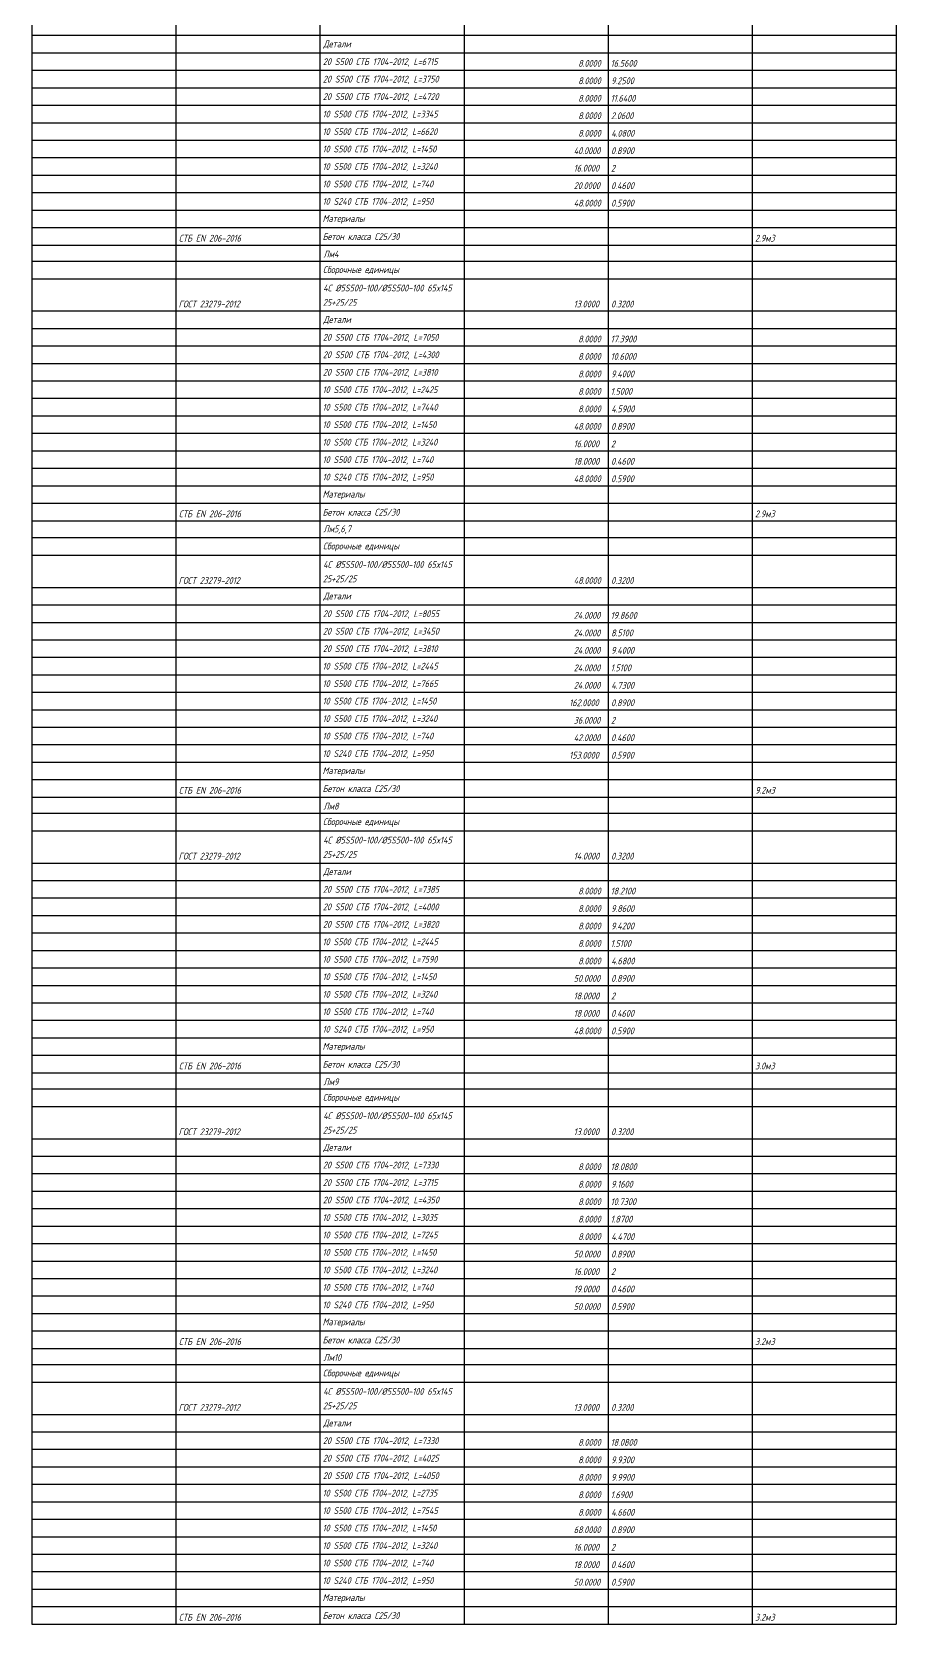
# Model space of a CAD drawing. Header units: millimetres. Extents: x 37106 to 280982, y -20648 to 46529.
# Drawn here: x 279475 to 279856, y -20343 to -19641 of the extents above; entities that cross this region are included whole.
import ezdxf

# ---------------------------------------------------------------- set-up
doc = ezdxf.new("R2010")
doc.units = ezdxf.units.MM
doc.layers.add('Обозначение', color=94, linetype='Continuous', lineweight=25)
doc.styles.get("Standard").update_dxf_attribs({"font": 'simplex.shx', "width": 0.7, "oblique": 15, "height": 3})

msp = doc.modelspace()

# ---------------------------------------------------------------- linework, layer by layer
at = {"layer": 'Обозначение'}
for p, q in [((279474.95, -19327.3), (279474.95, -20342.75)), ((279538.45, -19327.3), (279538.45, -20342.75)), ((279601.95, -19327.3), (279601.95, -20342.75)), ((279665.45, -19327.3), (279665.45, -20342.75)), ((279728.95, -19327.3), (279728.95, -20342.75)), ((279792.45, -19327.3), (279792.45, -20342.75)), ((279855.95, -19327.3), (279855.95, -20342.75)), ((279474.95, -19642.31), (279855.95, -19642.31)), ((279474.95, -19650.02), (279855.95, -19650.02)), ((279474.95, -19657.72), (279855.95, -19657.72)), ((279474.95, -19665.43), (279855.95, -19665.43)), ((279474.95, -19673.13), (279855.95, -19673.13)), ((279474.95, -19680.83), (279855.95, -19680.83)), ((279474.95, -19688.54), (279855.95, -19688.54)), ((279474.95, -19696.24), (279855.95, -19696.24)), ((279474.95, -19703.94), (279855.95, -19703.94)), ((279474.95, -19711.65), (279855.95, -19711.65)), ((279474.95, -19719.35), (279855.95, -19719.35)), ((279474.95, -19727.06), (279855.95, -19727.06)), ((279474.95, -19734.81), (279855.95, -19734.81)), ((279474.95, -19741.81), (279855.95, -19741.81)), ((279474.95, -19749.6), (279855.95, -19749.6)), ((279474.95, -19763.83), (279855.95, -19763.83)), ((279474.95, -19771.54), (279855.95, -19771.54)), ((279474.95, -19779.24), (279855.95, -19779.24)), ((279474.95, -19786.94), (279855.95, -19786.94)), ((279474.95, -19794.65), (279855.95, -19794.65)), ((279474.95, -19802.35), (279855.95, -19802.35)), ((279474.95, -19810.06), (279855.95, -19810.06)), ((279474.95, -19817.76), (279855.95, -19817.76)), ((279474.95, -19825.46), (279855.95, -19825.46)), ((279474.95, -19833.17), (279855.95, -19833.17)), ((279474.95, -19840.87), (279855.95, -19840.87)), ((279474.95, -19848.57), (279855.95, -19848.57)), ((279474.95, -19856.33), (279855.95, -19856.33)), ((279474.95, -19863.67), (279855.95, -19863.67)), ((279474.95, -19871.47), (279855.95, -19871.47)), ((279474.95, -19885.7), (279855.95, -19885.7)), ((279474.95, -19893.4), (279855.95, -19893.4)), ((279474.95, -19901.11), (279855.95, -19901.11)), ((279474.95, -19908.81), (279855.95, -19908.81)), ((279474.95, -19916.51), (279855.95, -19916.51)), ((279474.95, -19924.22), (279855.95, -19924.22)), ((279474.95, -19931.92), (279855.95, -19931.92)), ((279474.95, -19939.62), (279855.95, -19939.62)), ((279474.95, -19947.33), (279855.95, -19947.33)), ((279474.95, -19955.03), (279855.95, -19955.03)), ((279474.95, -19962.74), (279855.95, -19962.74)), ((279474.95, -19970.44), (279855.95, -19970.44)), ((279474.95, -19978.19), (279855.95, -19978.19)), ((279474.95, -19985.19), (279855.95, -19985.19)), ((279474.95, -19992.98), (279855.95, -19992.98)), ((279474.95, -20007.22), (279855.95, -20007.22)), ((279474.95, -20014.92), (279855.95, -20014.92)), ((279474.95, -20022.62), (279855.95, -20022.62)), ((279474.95, -20030.33), (279855.95, -20030.33)), ((279474.95, -20038.03), (279855.95, -20038.03)), ((279474.95, -20045.74), (279855.95, -20045.74)), ((279474.95, -20053.44), (279855.95, -20053.44)), ((279474.95, -20061.14), (279855.95, -20061.14)), ((279474.95, -20068.85), (279855.95, -20068.85)), ((279474.95, -20076.55), (279855.95, -20076.55)), ((279474.95, -20084.25), (279855.95, -20084.25)), ((279474.95, -20091.96), (279855.95, -20091.96)), ((279474.95, -20099.71), (279855.95, -20099.71)), ((279474.95, -20106.71), (279855.95, -20106.71)), ((279474.95, -20114.5), (279855.95, -20114.5)), ((279474.95, -20128.74), (279855.95, -20128.74)), ((279474.95, -20136.44), (279855.95, -20136.44)), ((279474.95, -20144.14), (279855.95, -20144.14)), ((279474.95, -20151.85), (279855.95, -20151.85)), ((279474.95, -20159.55), (279855.95, -20159.55)), ((279474.95, -20167.25), (279855.95, -20167.25)), ((279474.95, -20174.96), (279855.95, -20174.96)), ((279474.95, -20182.66), (279855.95, -20182.66)), ((279474.95, -20190.37), (279855.95, -20190.37)), ((279474.95, -20198.07), (279855.95, -20198.07)), ((279474.95, -20205.77), (279855.95, -20205.77)), ((279474.95, -20213.48), (279855.95, -20213.48)), ((279474.95, -20221.23), (279855.95, -20221.23)), ((279474.95, -20228.23), (279855.95, -20228.23)), ((279474.95, -20236.02), (279855.95, -20236.02)), ((279474.95, -20250.25), (279855.95, -20250.25)), ((279474.95, -20257.96), (279855.95, -20257.96)), ((279474.95, -20265.66), (279855.95, -20265.66)), ((279474.95, -20273.37), (279855.95, -20273.37)), ((279474.95, -20281.07), (279855.95, -20281.07)), ((279474.95, -20288.77), (279855.95, -20288.77)), ((279474.95, -20296.48), (279855.95, -20296.48)), ((279474.95, -20304.18), (279855.95, -20304.18)), ((279474.95, -20311.88), (279855.95, -20311.88)), ((279474.95, -20319.59), (279855.95, -20319.59)), ((279474.95, -20327.29), (279855.95, -20327.29)), ((279474.95, -20334.99), (279855.95, -20334.99)), ((279474.95, -20342.75), (279855.95, -20342.75))]:
    msp.add_line(p, q, dxfattribs=at)

# ---------------------------------------------------------------- texts
at = {"layer": 'Обозначение', "color": 18, "true_color": 0x000000, "oblique": 15, "width": 0.7}
for s, p in [('Детали', (279603.45, -19647.59)), ('20 S500 СТБ 1704-2012, L=6715', (279603.23, -19655.44)), ('8.0000', (279715.79, -19656.17)), ('16.5600', (279730.12, -19656.17)), ('20 S500 СТБ 1704-2012, L=3750', (279603.23, -19663.14)), ('8.0000', (279715.79, -19663.87)), ('9.2500', (279730.3, -19663.87)), ('20 S500 СТБ 1704-2012, L=4720', (279603.23, -19670.84)), ('8.0000', (279715.79, -19671.58)), ('11.6400', (279730.12, -19671.58)), ('10 S500 СТБ 1704-2012, L=3345', (279603.12, -19678.55)), ('8.0000', (279715.79, -19679.28)), ('2.0600', (279730.23, -19679.28)), ('10 S500 СТБ 1704-2012, L=6620', (279603.12, -19686.25)), ('8.0000', (279715.79, -19686.99)), ('4.0800', (279730.36, -19686.99)), ('10 S500 СТБ 1704-2012, L=1450', (279603.12, -19693.95)), ('40.0000', (279713.81, -19694.69)), ('0.8900', (279730.32, -19694.69)), ('10 S500 СТБ 1704-2012, L=3240', (279603.12, -19701.66)), ('16.0000', (279713.81, -19702.39)), ('2', (279730.23, -19702.44)), ('10 S500 СТБ 1704-2012, L=740', (279603.12, -19709.36)), ('20.0000', (279713.81, -19710.1)), ('0.4600', (279730.32, -19710.1)), ('10 S240 СТБ 1704-2012, L=950', (279603.12, -19717.06)), ('48.0000', (279713.81, -19717.8)), ('0.5900', (279730.32, -19717.8)), ('Материалы', (279603.12, -19724.57)), ('СТБ EN 206-2016', (279539.77, -19733.26)), ('Бетон класса С25/30', (279603.12, -19732.54)), ('2.9м3', (279793.73, -19733.26)), ('Лм4', (279603.45, -19740.26)), ('Сборочные единицы', (279603.27, -19747.11)), ('4С Ø5S500-100/Ø5S500-100 65x145', (279603.36, -19755.23)), ('ГОСТ 23279-2012', (279539.62, -19762.28)), ('25+25/25', (279603.23, -19761.57)), ('13.0000', (279713.81, -19762.28)), ('0.3200', (279730.32, -19762.28)), ('Детали', (279603.45, -19769.11)), ('20 S500 СТБ 1704-2012, L=7050', (279603.23, -19776.95)), ('8.0000', (279715.79, -19777.69)), ('17.3900', (279730.12, -19777.69)), ('20 S500 СТБ 1704-2012, L=4300', (279603.23, -19784.66)), ('8.0000', (279715.79, -19785.39)), ('10.6000', (279730.12, -19785.39)), ('20 S500 СТБ 1704-2012, L=3810', (279603.23, -19792.36)), ('8.0000', (279715.79, -19793.1)), ('9.4000', (279730.3, -19793.1)), ('10 S500 СТБ 1704-2012, L=2425', (279603.12, -19800.06)), ('8.0000', (279715.79, -19800.8)), ('1.5000', (279730.12, -19800.8)), ('10 S500 СТБ 1704-2012, L=7440', (279603.12, -19807.77)), ('8.0000', (279715.79, -19808.5)), ('4.5900', (279730.36, -19808.5)), ('10 S500 СТБ 1704-2012, L=1450', (279603.12, -19815.47)), ('48.0000', (279713.81, -19816.21)), ('0.8900', (279730.32, -19816.21)), ('10 S500 СТБ 1704-2012, L=3240', (279603.12, -19823.18)), ('16.0000', (279713.81, -19823.91)), ('2', (279730.23, -19823.96)), ('10 S500 СТБ 1704-2012, L=740', (279603.12, -19830.88)), ('18.0000', (279713.81, -19831.61)), ('0.4600', (279730.32, -19831.61)), ('10 S240 СТБ 1704-2012, L=950', (279603.12, -19838.58)), ('48.0000', (279713.81, -19839.32)), ('0.5900', (279730.32, -19839.32)), ('Материалы', (279603.12, -19846.09)), ('Бетон класса С25/30', (279603.12, -19854.06)), ('СТБ EN 206-2016', (279539.77, -19854.77)), ('2.9м3', (279793.73, -19854.77)), ('Лм5,6,7', (279603.45, -19861.39)), ('Сборочные единицы', (279603.27, -19868.98)), ('4С Ø5S500-100/Ø5S500-100 65x145', (279603.36, -19877.1)), ('ГОСТ 23279-2012', (279539.62, -19884.15)), ('25+25/25', (279603.23, -19883.44)), ('48.0000', (279713.81, -19884.15)), ('0.3200', (279730.32, -19884.15)), ('Детали', (279603.45, -19890.97)), ('20 S500 СТБ 1704-2012, L=8055', (279603.23, -19898.82)), ('24.0000', (279713.81, -19899.55)), ('19.8600', (279730.12, -19899.55)), ('20 S500 СТБ 1704-2012, L=3450', (279603.23, -19906.52)), ('24.0000', (279713.81, -19907.26)), ('8.5100', (279730.3, -19907.26)), ('20 S500 СТБ 1704-2012, L=3810', (279603.23, -19914.23)), ('24.0000', (279713.81, -19914.96)), ('9.4000', (279730.3, -19914.96)), ('10 S500 СТБ 1704-2012, L=2445', (279603.12, -19921.93)), ('24.0000', (279713.81, -19922.67)), ('1.5100', (279730.12, -19922.67)), ('10 S500 СТБ 1704-2012, L=7665', (279603.12, -19929.63)), ('24.0000', (279713.81, -19930.37)), ('4.7300', (279730.36, -19930.37)), ('10 S500 СТБ 1704-2012, L=1450', (279603.12, -19937.34)), ('162.0000', (279711.84, -19938.07)), ('0.8900', (279730.32, -19938.07)), ('10 S500 СТБ 1704-2012, L=3240', (279603.12, -19945.04)), ('36.0000', (279713.81, -19945.78)), ('2', (279730.23, -19945.83)), ('10 S500 СТБ 1704-2012, L=740', (279603.12, -19952.75)), ('42.0000', (279713.81, -19953.48)), ('0.4600', (279730.32, -19953.48)), ('10 S240 СТБ 1704-2012, L=950', (279603.12, -19960.45)), ('153.0000', (279711.84, -19961.18)), ('0.5900', (279730.32, -19961.18)), ('Материалы', (279603.12, -19967.95)), ('СТБ EN 206-2016', (279539.77, -19976.64)), ('Бетон класса С25/30', (279603.12, -19975.93)), ('9.2м3', (279793.8, -19976.64)), ('Лм8', (279603.45, -19983.64)), ('Сборочные единицы', (279603.27, -19990.5)), ('4С Ø5S500-100/Ø5S500-100 65x145', (279603.36, -19998.61)), ('ГОСТ 23279-2012', (279539.62, -20005.67)), ('25+25/25', (279603.23, -20004.95)), ('14.0000', (279713.81, -20005.67)), ('0.3200', (279730.32, -20005.67)), ('Детали', (279603.45, -20012.49)), ('20 S500 СТБ 1704-2012, L=7385', (279603.23, -20020.34)), ('8.0000', (279715.79, -20021.07)), ('18.2100', (279730.12, -20021.07)), ('20 S500 СТБ 1704-2012, L=4000', (279603.23, -20028.04)), ('8.0000', (279715.79, -20028.78)), ('9.8600', (279730.3, -20028.78)), ('20 S500 СТБ 1704-2012, L=3820', (279603.23, -20035.75)), ('8.0000', (279715.79, -20036.48)), ('9.4200', (279730.3, -20036.48)), ('10 S500 СТБ 1704-2012, L=2445', (279603.12, -20043.45)), ('8.0000', (279715.79, -20044.18)), ('1.5100', (279730.12, -20044.18)), ('10 S500 СТБ 1704-2012, L=7590', (279603.12, -20051.15)), ('8.0000', (279715.79, -20051.89)), ('4.6800', (279730.36, -20051.89)), ('10 S500 СТБ 1704-2012, L=1450', (279603.12, -20058.86)), ('50.0000', (279713.81, -20059.59)), ('0.8900', (279730.32, -20059.59)), ('10 S500 СТБ 1704-2012, L=3240', (279603.12, -20066.56)), ('18.0000', (279713.81, -20067.3)), ('2', (279730.23, -20067.35)), ('10 S500 СТБ 1704-2012, L=740', (279603.12, -20074.26)), ('18.0000', (279713.81, -20075)), ('0.4600', (279730.32, -20075)), ('10 S240 СТБ 1704-2012, L=950', (279603.12, -20081.97)), ('48.0000', (279713.81, -20082.7)), ('0.5900', (279730.32, -20082.7)), ('Материалы', (279603.12, -20089.47)), ('СТБ EN 206-2016', (279539.77, -20098.16)), ('Бетон класса С25/30', (279603.12, -20097.45)), ('3.0м3', (279793.77, -20098.16)), ('Лм9', (279603.45, -20105.16)), ('Сборочные единицы', (279603.27, -20112.01)), ('4С Ø5S500-100/Ø5S500-100 65x145', (279603.36, -20120.13)), ('ГОСТ 23279-2012', (279539.62, -20127.18)), ('25+25/25', (279603.23, -20126.47)), ('13.0000', (279713.81, -20127.18)), ('0.3200', (279730.32, -20127.18)), ('Детали', (279603.45, -20134.01)), ('20 S500 СТБ 1704-2012, L=7330', (279603.23, -20141.86)), ('8.0000', (279715.79, -20142.59)), ('18.0800', (279730.12, -20142.59)), ('20 S500 СТБ 1704-2012, L=3715', (279603.23, -20149.56)), ('8.0000', (279715.79, -20150.3)), ('9.1600', (279730.3, -20150.3)), ('20 S500 СТБ 1704-2012, L=4350', (279603.23, -20157.26)), ('8.0000', (279715.79, -20158)), ('10.7300', (279730.12, -20158)), ('10 S500 СТБ 1704-2012, L=3035', (279603.12, -20164.97)), ('8.0000', (279715.79, -20165.7)), ('1.8700', (279730.12, -20165.7)), ('10 S500 СТБ 1704-2012, L=7245', (279603.12, -20172.67)), ('8.0000', (279715.79, -20173.41)), ('4.4700', (279730.36, -20173.41)), ('10 S500 СТБ 1704-2012, L=1450', (279603.12, -20180.37)), ('50.0000', (279713.81, -20181.11)), ('0.8900', (279730.32, -20181.11)), ('10 S500 СТБ 1704-2012, L=3240', (279603.12, -20188.08)), ('16.0000', (279713.81, -20188.81)), ('2', (279730.23, -20188.87)), ('10 S500 СТБ 1704-2012, L=740', (279603.12, -20195.78)), ('19.0000', (279713.81, -20196.52)), ('0.4600', (279730.32, -20196.52)), ('10 S240 СТБ 1704-2012, L=950', (279603.12, -20203.49)), ('50.0000', (279713.81, -20204.22)), ('0.5900', (279730.32, -20204.22)), ('Материалы', (279603.12, -20210.99)), ('Бетон класса С25/30', (279603.12, -20218.97)), ('СТБ EN 206-2016', (279539.77, -20219.68)), ('3.2м3', (279793.77, -20219.68)), ('Лм10', (279603.45, -20226.68)), ('Сборочные единицы', (279603.27, -20233.53)), ('4С Ø5S500-100/Ø5S500-100 65x145', (279603.36, -20241.65)), ('ГОСТ 23279-2012', (279539.62, -20248.7)), ('25+25/25', (279603.23, -20247.99)), ('13.0000', (279713.81, -20248.7)), ('0.3200', (279730.32, -20248.7)), ('Детали', (279603.45, -20255.53)), ('20 S500 СТБ 1704-2012, L=7330', (279603.23, -20263.37)), ('8.0000', (279715.79, -20264.11)), ('18.0800', (279730.12, -20264.11)), ('20 S500 СТБ 1704-2012, L=4025', (279603.23, -20271.08)), ('8.0000', (279715.79, -20271.81)), ('9.9300', (279730.3, -20271.81)), ('20 S500 СТБ 1704-2012, L=4050', (279603.23, -20278.78)), ('8.0000', (279715.79, -20279.52)), ('9.9900', (279730.3, -20279.52)), ('10 S500 СТБ 1704-2012, L=2735', (279603.12, -20286.49)), ('8.0000', (279715.79, -20287.22)), ('1.6900', (279730.12, -20287.22)), ('10 S500 СТБ 1704-2012, L=7545', (279603.12, -20294.19)), ('8.0000', (279715.79, -20294.92)), ('4.6600', (279730.36, -20294.92)), ('10 S500 СТБ 1704-2012, L=1450', (279603.12, -20301.89)), ('68.0000', (279713.81, -20302.63)), ('0.8900', (279730.32, -20302.63)), ('10 S500 СТБ 1704-2012, L=3240', (279603.12, -20309.6)), ('16.0000', (279713.81, -20310.33)), ('2', (279730.23, -20310.38)), ('10 S500 СТБ 1704-2012, L=740', (279603.12, -20317.3)), ('18.0000', (279713.81, -20318.04)), ('0.4600', (279730.32, -20318.04)), ('10 S240 СТБ 1704-2012, L=950', (279603.12, -20325)), ('50.0000', (279713.81, -20325.74)), ('0.5900', (279730.32, -20325.74)), ('Материалы', (279603.12, -20332.51)), ('СТБ EN 206-2016', (279539.77, -20341.2)), ('Бетон класса С25/30', (279603.12, -20340.48)), ('3.2м3', (279793.77, -20341.2))]:
    msp.add_text(s, height=3, dxfattribs=at).set_placement(p)
at = {"layer": 'Обозначение', "char_height": 3.5278, "width": 60.5, "attachment_point": 7}
for s, insert in [('{\\fCalibri|b0|i0|c204;\\c0;  ', (279476.45, -19640.81)), ('{\\fCalibri|b0|i0|c204;\\c0; ', (279476.45, -19648.52)), ('{\\fCalibri|b0|i0|c204;\\c0; ', (279539.95, -19648.52)), ('{\\fCalibri|b0|i0|c204;\\c0; ', (279666.95, -19648.52)), ('{\\fCalibri|b0|i0|c204;\\c0; ', (279730.45, -19648.52)), ('{\\fCalibri|b0|i0|c204;\\c0; ', (279476.45, -19656.22)), ('{\\fCalibri|b0|i0|c204;\\c0; ', (279539.95, -19656.22)), ('{\\fCalibri|b0|i0|c204;\\c0; ', (279793.95, -19656.22)), ('{\\fCalibri|b0|i0|c204;\\c0; ', (279476.45, -19663.93)), ('{\\fCalibri|b0|i0|c204;\\c0; ', (279539.95, -19663.93)), ('{\\fCalibri|b0|i0|c204;\\c0; ', (279793.95, -19663.93)), ('{\\fCalibri|b0|i0|c204;\\c0; ', (279476.45, -19671.63)), ('{\\fCalibri|b0|i0|c204;\\c0; ', (279539.95, -19671.63)), ('{\\fCalibri|b0|i0|c204;\\c0; ', (279793.95, -19671.63)), ('{\\fCalibri|b0|i0|c204;\\c0; ', (279476.45, -19679.33)), ('{\\fCalibri|b0|i0|c204;\\c0; ', (279539.95, -19679.33)), ('{\\fCalibri|b0|i0|c204;\\c0; ', (279793.95, -19679.33)), ('{\\fCalibri|b0|i0|c204;\\c0; ', (279476.45, -19687.04)), ('{\\fCalibri|b0|i0|c204;\\c0; ', (279539.95, -19687.04)), ('{\\fCalibri|b0|i0|c204;\\c0; ', (279793.95, -19687.04)), ('{\\fCalibri|b0|i0|c204;\\c0; ', (279476.45, -19694.74)), ('{\\fCalibri|b0|i0|c204;\\c0; ', (279539.95, -19694.74)), ('{\\fCalibri|b0|i0|c204;\\c0; ', (279793.95, -19694.74)), ('{\\fCalibri|b0|i0|c204;\\c0; ', (279476.45, -19702.44)), ('{\\fCalibri|b0|i0|c204;\\c0; ', (279539.95, -19702.44)), ('{\\fCalibri|b0|i0|c204;\\c0; ', (279793.95, -19702.44)), ('{\\fCalibri|b0|i0|c204;\\c0; ', (279476.45, -19710.15)), ('{\\fCalibri|b0|i0|c204;\\c0; ', (279539.95, -19710.15)), ('{\\fCalibri|b0|i0|c204;\\c0; ', (279793.95, -19710.15)), ('{\\fCalibri|b0|i0|c204;\\c0; ', (279476.45, -19717.85)), ('{\\fCalibri|b0|i0|c204;\\c0; ', (279539.95, -19717.85)), ('{\\fCalibri|b0|i0|c204;\\c0; ', (279793.95, -19717.85)), ('{\\fCalibri|b0|i0|c204;\\c0; ', (279476.45, -19725.56)), ('{\\fCalibri|b0|i0|c204;\\c0; ', (279539.95, -19725.56)), ('{\\fCalibri|b0|i0|c204;\\c0; ', (279666.95, -19725.56)), ('{\\fCalibri|b0|i0|c204;\\c0; ', (279730.45, -19725.56)), ('{\\fCalibri|b0|i0|c204;\\c0; ', (279476.45, -19733.31)), ('{\\fCalibri|b0|i0|c204;\\c0; ', (279666.95, -19733.31)), ('{\\fCalibri|b0|i0|c204;\\c0; ', (279730.45, -19733.31)), ('{\\fCalibri|b0|i0|c204;\\c0; ', (279476.45, -19748.1)), ('{\\fCalibri|b0|i0|c204;\\c0; ', (279539.95, -19748.1)), ('{\\fCalibri|b0|i0|c204;\\c0; ', (279666.95, -19748.1)), ('{\\fCalibri|b0|i0|c204;\\c0;  ', (279476.45, -19762.33)), ('{\\fCalibri|b0|i0|c204;\\c0; ', (279476.45, -19770.04)), ('{\\fCalibri|b0|i0|c204;\\c0; ', (279539.95, -19770.04)), ('{\\fCalibri|b0|i0|c204;\\c0; ', (279666.95, -19770.04)), ('{\\fCalibri|b0|i0|c204;\\c0; ', (279730.45, -19770.04)), ('{\\fCalibri|b0|i0|c204;\\c0; ', (279476.45, -19777.74)), ('{\\fCalibri|b0|i0|c204;\\c0; ', (279539.95, -19777.74)), ('{\\fCalibri|b0|i0|c204;\\c0; ', (279793.95, -19777.74)), ('{\\fCalibri|b0|i0|c204;\\c0; ', (279476.45, -19785.44)), ('{\\fCalibri|b0|i0|c204;\\c0; ', (279539.95, -19785.44)), ('{\\fCalibri|b0|i0|c204;\\c0; ', (279793.95, -19785.44)), ('{\\fCalibri|b0|i0|c204;\\c0; ', (279476.45, -19793.15)), ('{\\fCalibri|b0|i0|c204;\\c0; ', (279539.95, -19793.15)), ('{\\fCalibri|b0|i0|c204;\\c0; ', (279793.95, -19793.15)), ('{\\fCalibri|b0|i0|c204;\\c0; ', (279476.45, -19800.85)), ('{\\fCalibri|b0|i0|c204;\\c0; ', (279539.95, -19800.85)), ('{\\fCalibri|b0|i0|c204;\\c0; ', (279793.95, -19800.85)), ('{\\fCalibri|b0|i0|c204;\\c0; ', (279476.45, -19808.56)), ('{\\fCalibri|b0|i0|c204;\\c0; ', (279539.95, -19808.56)), ('{\\fCalibri|b0|i0|c204;\\c0; ', (279793.95, -19808.56)), ('{\\fCalibri|b0|i0|c204;\\c0; ', (279476.45, -19816.26)), ('{\\fCalibri|b0|i0|c204;\\c0; ', (279539.95, -19816.26)), ('{\\fCalibri|b0|i0|c204;\\c0; ', (279793.95, -19816.26)), ('{\\fCalibri|b0|i0|c204;\\c0; ', (279476.45, -19823.96)), ('{\\fCalibri|b0|i0|c204;\\c0; ', (279539.95, -19823.96)), ('{\\fCalibri|b0|i0|c204;\\c0; ', (279793.95, -19823.96)), ('{\\fCalibri|b0|i0|c204;\\c0; ', (279476.45, -19831.67)), ('{\\fCalibri|b0|i0|c204;\\c0; ', (279539.95, -19831.67)), ('{\\fCalibri|b0|i0|c204;\\c0; ', (279793.95, -19831.67)), ('{\\fCalibri|b0|i0|c204;\\c0; ', (279476.45, -19839.37)), ('{\\fCalibri|b0|i0|c204;\\c0; ', (279539.95, -19839.37)), ('{\\fCalibri|b0|i0|c204;\\c0; ', (279793.95, -19839.37)), ('{\\fCalibri|b0|i0|c204;\\c0; ', (279476.45, -19847.07)), ('{\\fCalibri|b0|i0|c204;\\c0; ', (279539.95, -19847.07)), ('{\\fCalibri|b0|i0|c204;\\c0; ', (279666.95, -19847.07)), ('{\\fCalibri|b0|i0|c204;\\c0; ', (279730.45, -19847.07)), ('{\\fCalibri|b0|i0|c204;\\c0; ', (279476.45, -19854.83)), ('{\\fCalibri|b0|i0|c204;\\c0; ', (279666.95, -19854.83)), ('{\\fCalibri|b0|i0|c204;\\c0; ', (279730.45, -19854.83)), ('{\\fCalibri|b0|i0|c204;\\c0; ', (279476.45, -19869.97)), ('{\\fCalibri|b0|i0|c204;\\c0; ', (279539.95, -19869.97)), ('{\\fCalibri|b0|i0|c204;\\c0; ', (279666.95, -19869.97)), ('{\\fCalibri|b0|i0|c204;\\c0;  ', (279476.45, -19884.2)), ('{\\fCalibri|b0|i0|c204;\\c0; ', (279476.45, -19891.9)), ('{\\fCalibri|b0|i0|c204;\\c0; ', (279539.95, -19891.9)), ('{\\fCalibri|b0|i0|c204;\\c0; ', (279666.95, -19891.9)), ('{\\fCalibri|b0|i0|c204;\\c0; ', (279730.45, -19891.9)), ('{\\fCalibri|b0|i0|c204;\\c0; ', (279476.45, -19899.61)), ('{\\fCalibri|b0|i0|c204;\\c0; ', (279539.95, -19899.61)), ('{\\fCalibri|b0|i0|c204;\\c0; ', (279793.95, -19899.61)), ('{\\fCalibri|b0|i0|c204;\\c0; ', (279476.45, -19907.31)), ('{\\fCalibri|b0|i0|c204;\\c0; ', (279539.95, -19907.31)), ('{\\fCalibri|b0|i0|c204;\\c0; ', (279793.95, -19907.31)), ('{\\fCalibri|b0|i0|c204;\\c0; ', (279476.45, -19915.01)), ('{\\fCalibri|b0|i0|c204;\\c0; ', (279539.95, -19915.01)), ('{\\fCalibri|b0|i0|c204;\\c0; ', (279793.95, -19915.01)), ('{\\fCalibri|b0|i0|c204;\\c0; ', (279476.45, -19922.72)), ('{\\fCalibri|b0|i0|c204;\\c0; ', (279539.95, -19922.72)), ('{\\fCalibri|b0|i0|c204;\\c0; ', (279793.95, -19922.72)), ('{\\fCalibri|b0|i0|c204;\\c0; ', (279476.45, -19930.42)), ('{\\fCalibri|b0|i0|c204;\\c0; ', (279539.95, -19930.42)), ('{\\fCalibri|b0|i0|c204;\\c0; ', (279793.95, -19930.42)), ('{\\fCalibri|b0|i0|c204;\\c0; ', (279476.45, -19938.12)), ('{\\fCalibri|b0|i0|c204;\\c0; ', (279539.95, -19938.12)), ('{\\fCalibri|b0|i0|c204;\\c0; ', (279793.95, -19938.12)), ('{\\fCalibri|b0|i0|c204;\\c0; ', (279476.45, -19945.83)), ('{\\fCalibri|b0|i0|c204;\\c0; ', (279539.95, -19945.83)), ('{\\fCalibri|b0|i0|c204;\\c0; ', (279793.95, -19945.83)), ('{\\fCalibri|b0|i0|c204;\\c0; ', (279476.45, -19953.53)), ('{\\fCalibri|b0|i0|c204;\\c0; ', (279539.95, -19953.53)), ('{\\fCalibri|b0|i0|c204;\\c0; ', (279793.95, -19953.53)), ('{\\fCalibri|b0|i0|c204;\\c0; ', (279476.45, -19961.24)), ('{\\fCalibri|b0|i0|c204;\\c0; ', (279539.95, -19961.24)), ('{\\fCalibri|b0|i0|c204;\\c0; ', (279793.95, -19961.24)), ('{\\fCalibri|b0|i0|c204;\\c0; ', (279476.45, -19968.94)), ('{\\fCalibri|b0|i0|c204;\\c0; ', (279539.95, -19968.94)), ('{\\fCalibri|b0|i0|c204;\\c0; ', (279666.95, -19968.94)), ('{\\fCalibri|b0|i0|c204;\\c0; ', (279730.45, -19968.94)), ('{\\fCalibri|b0|i0|c204;\\c0; ', (279476.45, -19976.69)), ('{\\fCalibri|b0|i0|c204;\\c0; ', (279666.95, -19976.69)), ('{\\fCalibri|b0|i0|c204;\\c0; ', (279730.45, -19976.69)), ('{\\fCalibri|b0|i0|c204;\\c0; ', (279476.45, -19991.48)), ('{\\fCalibri|b0|i0|c204;\\c0; ', (279539.95, -19991.48)), ('{\\fCalibri|b0|i0|c204;\\c0; ', (279666.95, -19991.48)), ('{\\fCalibri|b0|i0|c204;\\c0;  ', (279476.45, -20005.72)), ('{\\fCalibri|b0|i0|c204;\\c0; ', (279476.45, -20013.42)), ('{\\fCalibri|b0|i0|c204;\\c0; ', (279539.95, -20013.42)), ('{\\fCalibri|b0|i0|c204;\\c0; ', (279666.95, -20013.42)), ('{\\fCalibri|b0|i0|c204;\\c0; ', (279730.45, -20013.42)), ('{\\fCalibri|b0|i0|c204;\\c0; ', (279476.45, -20021.12)), ('{\\fCalibri|b0|i0|c204;\\c0; ', (279539.95, -20021.12)), ('{\\fCalibri|b0|i0|c204;\\c0; ', (279793.95, -20021.12)), ('{\\fCalibri|b0|i0|c204;\\c0; ', (279476.45, -20028.83)), ('{\\fCalibri|b0|i0|c204;\\c0; ', (279539.95, -20028.83)), ('{\\fCalibri|b0|i0|c204;\\c0; ', (279793.95, -20028.83)), ('{\\fCalibri|b0|i0|c204;\\c0; ', (279476.45, -20036.53)), ('{\\fCalibri|b0|i0|c204;\\c0; ', (279539.95, -20036.53)), ('{\\fCalibri|b0|i0|c204;\\c0; ', (279793.95, -20036.53)), ('{\\fCalibri|b0|i0|c204;\\c0; ', (279476.45, -20044.24)), ('{\\fCalibri|b0|i0|c204;\\c0; ', (279539.95, -20044.24)), ('{\\fCalibri|b0|i0|c204;\\c0; ', (279793.95, -20044.24)), ('{\\fCalibri|b0|i0|c204;\\c0; ', (279476.45, -20051.94)), ('{\\fCalibri|b0|i0|c204;\\c0; ', (279539.95, -20051.94)), ('{\\fCalibri|b0|i0|c204;\\c0; ', (279793.95, -20051.94)), ('{\\fCalibri|b0|i0|c204;\\c0; ', (279476.45, -20059.64)), ('{\\fCalibri|b0|i0|c204;\\c0; ', (279539.95, -20059.64)), ('{\\fCalibri|b0|i0|c204;\\c0; ', (279793.95, -20059.64)), ('{\\fCalibri|b0|i0|c204;\\c0; ', (279476.45, -20067.35)), ('{\\fCalibri|b0|i0|c204;\\c0; ', (279539.95, -20067.35)), ('{\\fCalibri|b0|i0|c204;\\c0; ', (279793.95, -20067.35)), ('{\\fCalibri|b0|i0|c204;\\c0; ', (279476.45, -20075.05)), ('{\\fCalibri|b0|i0|c204;\\c0; ', (279539.95, -20075.05)), ('{\\fCalibri|b0|i0|c204;\\c0; ', (279793.95, -20075.05)), ('{\\fCalibri|b0|i0|c204;\\c0; ', (279476.45, -20082.75)), ('{\\fCalibri|b0|i0|c204;\\c0; ', (279539.95, -20082.75)), ('{\\fCalibri|b0|i0|c204;\\c0; ', (279793.95, -20082.75)), ('{\\fCalibri|b0|i0|c204;\\c0; ', (279476.45, -20090.46)), ('{\\fCalibri|b0|i0|c204;\\c0; ', (279539.95, -20090.46)), ('{\\fCalibri|b0|i0|c204;\\c0; ', (279666.95, -20090.46)), ('{\\fCalibri|b0|i0|c204;\\c0; ', (279730.45, -20090.46)), ('{\\fCalibri|b0|i0|c204;\\c0; ', (279476.45, -20098.21)), ('{\\fCalibri|b0|i0|c204;\\c0; ', (279666.95, -20098.21)), ('{\\fCalibri|b0|i0|c204;\\c0; ', (279730.45, -20098.21)), ('{\\fCalibri|b0|i0|c204;\\c0; ', (279476.45, -20113)), ('{\\fCalibri|b0|i0|c204;\\c0; ', (279539.95, -20113)), ('{\\fCalibri|b0|i0|c204;\\c0; ', (279666.95, -20113)), ('{\\fCalibri|b0|i0|c204;\\c0;  ', (279476.45, -20127.24)), ('{\\fCalibri|b0|i0|c204;\\c0; ', (279476.45, -20134.94)), ('{\\fCalibri|b0|i0|c204;\\c0; ', (279539.95, -20134.94)), ('{\\fCalibri|b0|i0|c204;\\c0; ', (279666.95, -20134.94)), ('{\\fCalibri|b0|i0|c204;\\c0; ', (279730.45, -20134.94)), ('{\\fCalibri|b0|i0|c204;\\c0; ', (279476.45, -20142.64)), ('{\\fCalibri|b0|i0|c204;\\c0; ', (279539.95, -20142.64)), ('{\\fCalibri|b0|i0|c204;\\c0; ', (279793.95, -20142.64)), ('{\\fCalibri|b0|i0|c204;\\c0; ', (279476.45, -20150.35)), ('{\\fCalibri|b0|i0|c204;\\c0; ', (279539.95, -20150.35)), ('{\\fCalibri|b0|i0|c204;\\c0; ', (279793.95, -20150.35)), ('{\\fCalibri|b0|i0|c204;\\c0; ', (279476.45, -20158.05)), ('{\\fCalibri|b0|i0|c204;\\c0; ', (279539.95, -20158.05)), ('{\\fCalibri|b0|i0|c204;\\c0; ', (279793.95, -20158.05)), ('{\\fCalibri|b0|i0|c204;\\c0; ', (279476.45, -20165.75)), ('{\\fCalibri|b0|i0|c204;\\c0; ', (279539.95, -20165.75)), ('{\\fCalibri|b0|i0|c204;\\c0; ', (279793.95, -20165.75)), ('{\\fCalibri|b0|i0|c204;\\c0; ', (279476.45, -20173.46)), ('{\\fCalibri|b0|i0|c204;\\c0; ', (279539.95, -20173.46)), ('{\\fCalibri|b0|i0|c204;\\c0; ', (279793.95, -20173.46)), ('{\\fCalibri|b0|i0|c204;\\c0; ', (279476.45, -20181.16)), ('{\\fCalibri|b0|i0|c204;\\c0; ', (279539.95, -20181.16)), ('{\\fCalibri|b0|i0|c204;\\c0; ', (279793.95, -20181.16)), ('{\\fCalibri|b0|i0|c204;\\c0; ', (279476.45, -20188.87)), ('{\\fCalibri|b0|i0|c204;\\c0; ', (279539.95, -20188.87)), ('{\\fCalibri|b0|i0|c204;\\c0; ', (279793.95, -20188.87)), ('{\\fCalibri|b0|i0|c204;\\c0; ', (279476.45, -20196.57)), ('{\\fCalibri|b0|i0|c204;\\c0; ', (279539.95, -20196.57)), ('{\\fCalibri|b0|i0|c204;\\c0; ', (279793.95, -20196.57)), ('{\\fCalibri|b0|i0|c204;\\c0; ', (279476.45, -20204.27)), ('{\\fCalibri|b0|i0|c204;\\c0; ', (279539.95, -20204.27)), ('{\\fCalibri|b0|i0|c204;\\c0; ', (279793.95, -20204.27)), ('{\\fCalibri|b0|i0|c204;\\c0; ', (279476.45, -20211.98)), ('{\\fCalibri|b0|i0|c204;\\c0; ', (279539.95, -20211.98)), ('{\\fCalibri|b0|i0|c204;\\c0; ', (279666.95, -20211.98)), ('{\\fCalibri|b0|i0|c204;\\c0; ', (279730.45, -20211.98)), ('{\\fCalibri|b0|i0|c204;\\c0; ', (279476.45, -20219.73)), ('{\\fCalibri|b0|i0|c204;\\c0; ', (279666.95, -20219.73)), ('{\\fCalibri|b0|i0|c204;\\c0; ', (279730.45, -20219.73)), ('{\\fCalibri|b0|i0|c204;\\c0; ', (279476.45, -20234.52)), ('{\\fCalibri|b0|i0|c204;\\c0; ', (279539.95, -20234.52)), ('{\\fCalibri|b0|i0|c204;\\c0; ', (279666.95, -20234.52)), ('{\\fCalibri|b0|i0|c204;\\c0;  ', (279476.45, -20248.75)), ('{\\fCalibri|b0|i0|c204;\\c0; ', (279476.45, -20256.46)), ('{\\fCalibri|b0|i0|c204;\\c0; ', (279539.95, -20256.46)), ('{\\fCalibri|b0|i0|c204;\\c0; ', (279666.95, -20256.46)), ('{\\fCalibri|b0|i0|c204;\\c0; ', (279730.45, -20256.46)), ('{\\fCalibri|b0|i0|c204;\\c0; ', (279476.45, -20264.16)), ('{\\fCalibri|b0|i0|c204;\\c0; ', (279539.95, -20264.16)), ('{\\fCalibri|b0|i0|c204;\\c0; ', (279793.95, -20264.16)), ('{\\fCalibri|b0|i0|c204;\\c0; ', (279476.45, -20271.87)), ('{\\fCalibri|b0|i0|c204;\\c0; ', (279539.95, -20271.87)), ('{\\fCalibri|b0|i0|c204;\\c0; ', (279793.95, -20271.87)), ('{\\fCalibri|b0|i0|c204;\\c0; ', (279476.45, -20279.57)), ('{\\fCalibri|b0|i0|c204;\\c0; ', (279539.95, -20279.57)), ('{\\fCalibri|b0|i0|c204;\\c0; ', (279793.95, -20279.57)), ('{\\fCalibri|b0|i0|c204;\\c0; ', (279476.45, -20287.27)), ('{\\fCalibri|b0|i0|c204;\\c0; ', (279539.95, -20287.27)), ('{\\fCalibri|b0|i0|c204;\\c0; ', (279793.95, -20287.27)), ('{\\fCalibri|b0|i0|c204;\\c0; ', (279476.45, -20294.98)), ('{\\fCalibri|b0|i0|c204;\\c0; ', (279539.95, -20294.98)), ('{\\fCalibri|b0|i0|c204;\\c0; ', (279793.95, -20294.98)), ('{\\fCalibri|b0|i0|c204;\\c0; ', (279476.45, -20302.68)), ('{\\fCalibri|b0|i0|c204;\\c0; ', (279539.95, -20302.68)), ('{\\fCalibri|b0|i0|c204;\\c0; ', (279793.95, -20302.68)), ('{\\fCalibri|b0|i0|c204;\\c0; ', (279476.45, -20310.38)), ('{\\fCalibri|b0|i0|c204;\\c0; ', (279539.95, -20310.38)), ('{\\fCalibri|b0|i0|c204;\\c0; ', (279793.95, -20310.38)), ('{\\fCalibri|b0|i0|c204;\\c0; ', (279476.45, -20318.09)), ('{\\fCalibri|b0|i0|c204;\\c0; ', (279539.95, -20318.09)), ('{\\fCalibri|b0|i0|c204;\\c0; ', (279793.95, -20318.09)), ('{\\fCalibri|b0|i0|c204;\\c0; ', (279476.45, -20325.79)), ('{\\fCalibri|b0|i0|c204;\\c0; ', (279539.95, -20325.79)), ('{\\fCalibri|b0|i0|c204;\\c0; ', (279793.95, -20325.79)), ('{\\fCalibri|b0|i0|c204;\\c0; ', (279476.45, -20333.49)), ('{\\fCalibri|b0|i0|c204;\\c0; ', (279539.95, -20333.49)), ('{\\fCalibri|b0|i0|c204;\\c0; ', (279666.95, -20333.49)), ('{\\fCalibri|b0|i0|c204;\\c0; ', (279730.45, -20333.49)), ('{\\fCalibri|b0|i0|c204;\\c0; ', (279476.45, -20341.25)), ('{\\fCalibri|b0|i0|c204;\\c0; ', (279666.95, -20341.25)), ('{\\fCalibri|b0|i0|c204;\\c0; ', (279730.45, -20341.25))]:
    msp.add_mtext(s, dxfattribs=dict(at, insert=insert))

doc.saveas('drawing.dxf')
